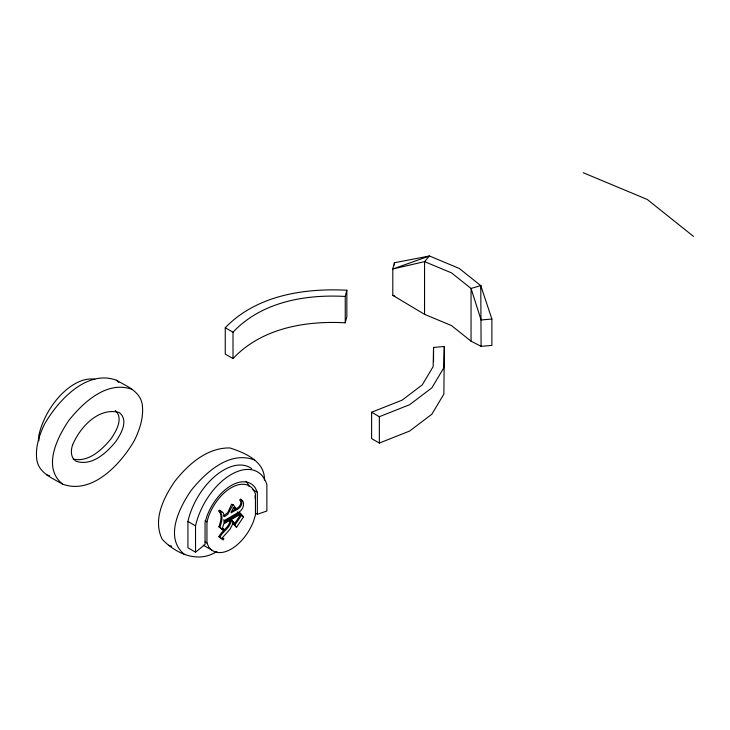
<?xml version="1.0" encoding="UTF-8"?>
<svg xmlns="http://www.w3.org/2000/svg" width="730" height="730" viewBox="0 0 730 730"><rect width="100%" height="100%" fill="white"/><g stroke="black" fill="none" stroke-linecap="round" stroke-linejoin="round"><path stroke-width="1.09" d="M433.547 347.425L433.136 366.652L422.305 384.829L402.148 400.131L371.606 412.231L371.606 438.593L379.345 443.055L409.658 431.047L431.914 414.156L443.876 394.081L444.324 346.504L433.547 347.425L433.547 361.706M444.324 346.504L443.876 367.728L431.914 387.794L409.658 404.694L379.345 416.702L371.606 412.231M238.235 512.478L224.429 520.444L224 522.899L239.549 513.92L237.277 511.931M345.244 322.806L345.244 296.453L346.841 290.221C303.872 288.058 256.376 295.376 225.26 327.743L225.26 354.096L233.007 358.567C261.532 328.208 305.295 320.579 345.244 322.806L346.841 316.583L346.841 290.221M394.401 262.763L392.804 268.996L392.804 295.349L424.55 314.338L451.532 325.598L471.042 341.184L481.097 346.33L491.883 345.409L491.883 319.046L480.778 285.631L459.243 268.43L429.45 256.002L394.401 262.763L394.401 264.963M223.17 539.771L219.894 537.198C222.75 531.23 230.178 528.036 231.082 520.892L229.421 519.523L230.132 520.344C229.229 527.489 221.801 530.683 218.936 536.65L223.17 539.771L223.745 538.804L222.394 537.745L230.014 529.159L233.125 523.31L236.575 527.233L243.565 516.858L239.121 511.967C243.4 509.695 245.919 501.473 240.398 499.238L240.015 500.068C242.533 503.362 239.075 507.615 235.918 508.956L234.585 507.423M233.116 504.539L231.51 504.366L227.833 512.515L223.59 516.083L224.539 516.63L227.787 514.294L233.116 504.539L236.876 509.513C240.307 508.317 244.221 502.514 240.015 500.068M206.946 521.886L208.652 516.183A36.372 21.006 -60 0 1 231.2 487.749A36.372 21.006 -60 0 1 253.748 490.14L255.454 493.882L255.454 514.96L253.748 520.663A36.372 21.006 -60 0 1 231.2 549.097A36.372 21.006 -60 0 1 208.652 546.706L206.946 542.965L206.946 521.886L205.048 520.782M230.37 520.07L223.745 523.894L222.394 528.21L223.845 529.277L223.289 530.19L218.936 526.823C220.496 521.959 222.769 515.398 218.936 511.046L219.319 510.325L223.252 512.825L224.539 516.63M223.289 530.19L219.894 527.37C221.436 522.47 224.219 514.586 218.936 511.046M240.964 500.616L241.347 499.785M219.894 511.593L220.278 510.872L219.319 510.325M222.34 529.642L222.896 528.73L223.845 529.277M234.458 523.811L240.252 515.207L241.21 515.754L235.407 524.359L230.99 519.815M233.007 358.567L233.007 332.205C261.532 301.846 305.295 294.217 345.244 296.453M195.53 552.19L205.048 544.507L205.048 522.543L206.973 516.083A39.082 22.566 -60 0 1 231.2 485.541A39.082 22.566 -60 0 1 255.427 488.105L257.362 492.339L257.362 514.303L266.87 511.009L266.87 484.647A52.606 30.377 -60 0 0 231.2 474.491A52.606 30.377 -60 0 0 195.53 525.837L195.53 552.19L187.929 547.801L187.929 521.439A52.606 30.377 -60 0 1 215.697 475.632A52.606 30.377 -60 0 1 251.668 468.66M216.883 551.415C198.523 563.697 175.903 553.906 162.243 539.306C152.488 519.778 163.648 497.605 174.862 481.262C188.267 464.344 206.964 447.59 229.85 447.937C244.787 452.737 265.364 461.451 264.379 480.139M231.082 511.757L235.033 509.476L235.982 510.024L231.045 512.871L233.591 507.304L235.982 510.024M224.019 521.795L238.591 513.373L239.549 513.92M241.21 515.754L240.051 514.477L231.246 519.559L235.407 524.359M481.097 346.33L480.778 285.631L471.042 288.459L451.532 272.883L424.55 261.623L392.804 268.996L429.45 256.002L424.55 261.623L424.55 314.338M491.883 319.046L481.097 319.968L471.042 288.459L471.042 341.184M116.444 380.221C86.706 369.252 58.19 400.533 44.795 423.637C39.228 434.943 35.113 447.39 36.856 460.128C39.092 473.268 52.505 478.168 62.625 484.145C92.363 495.113 120.879 463.824 134.274 440.719C139.841 429.413 143.956 416.967 142.213 404.228C139.977 391.088 126.564 386.188 116.444 380.221L118.771 382.438M132.614 389.555C107.52 379.992 83.621 401.947 69.049 420.17C57.268 437.306 42.039 467.684 62.625 484.145M254.606 459.982C229.512 450.419 205.614 472.374 191.032 490.596C179.251 507.742 164.022 538.12 184.617 554.572M73.155 459.051C88.376 462.637 102.027 449.78 110.951 438.885C116.106 431.275 123.89 418.327 115.258 410.488M46.455 474.81L49.676 475.823M168.447 545.237L171.669 546.25M392.804 295.349L394.893 296.115M583.206 172.727L647.227 199.436L693.5 236.401M225.26 327.743L233.007 332.205M252.607 489.593L257.362 492.339M255.454 513.208L257.362 514.303M231.51 504.366L232.459 504.923M235.918 508.956L236.876 509.513M239.102 513.929L240.051 514.477M243.565 516.858L238.911 512.232M230.132 520.344L231.082 520.892M236.575 527.233L232.167 522.762M223.48 519.897L224.429 520.444M218.936 526.823L219.894 527.37M222.796 538.256L223.745 538.804M218.936 536.65L219.894 537.198M187.929 521.439L195.53 525.837M205.048 541.87L206.946 542.965M203.232 545.146L211.791 550.091M240.398 499.238L242.123 500.826M221.081 511.137L222.303 512.277M233.235 507.432L235.033 509.476M248.976 486.253L247.817 483.716A39.082 22.566 -60 0 0 245.919 481.362M480.778 285.631L480.778 287.83M379.345 416.702L379.345 443.055M255.19 495.46L255.19 498.754M38.845 440.856L38.845 435.372A52.606 30.377 -60 0 1 94.909 379.281M72.489 445.227C70.673 450.647 70.609 457.756 75.984 461.187C91.697 466.652 106.498 452.928 115.705 441.632C121.153 433.839 128.964 420.115 119.255 412.505C98.459 406.856 79.698 427.552 72.489 445.227"/></g></svg>
